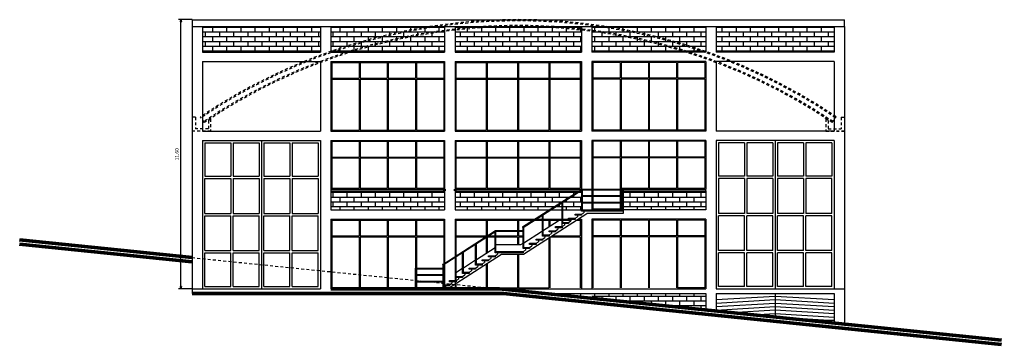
# Model space of a CAD drawing. Header units: millimetres. Extents: x 391 to 679, y 21 to 219.
# Drawn here: x 593.01 to 635.29, y 105.09 to 119.08 of the extents above; entities that cross this region are included whole.
import ezdxf

# ---------------------------------------------------------------- set-up
doc = ezdxf.new("R2010")
doc.units = ezdxf.units.MM
doc.linetypes.add('HIDDEN', pattern=[0.375, 0.25, -0.125])
for name, color, linetype, lineweight in [('A-PISO-ESCALERA', 7, 'Continuous', 18), ('COTA10', 7, 'Continuous', 13), ('EST', 7, 'Continuous', 50), ('MUROS', 7, 'Continuous', 40), ('proyeccion arq', 7, 'HIDDEN', 9)]:
    doc.layers.add(name, color=color, linetype=linetype, lineweight=lineweight)
doc.layers.add('COTAS', color=254, linetype='Continuous', lineweight=9, true_color=0xbebebe)
doc.styles.add('100 Nota', font='arial.ttf', dxfattribs={"height": 0.15})
doc.dimstyles.new('dim100', dxfattribs={"dimtxt": 10, "dimasz": 0.1, "dimexe": 0.1, "dimexo": 0, "dimgap": 0.1, "dimtad": 1, "dimzin": 4, "dimdsep": 46, "dimtxsty": '100 Nota', "dimblk": 'CLOSEDBLANK', "dimcen": 0.1, "dimclrd": 256, "dimclre": 256, "dimclrt": 256, "dimazin": 1, "dimtfac": 1, "dimtmove": 0, "dimatfit": 2, "dimldrblk": 'CLOSEDBLANK', "dimfxl": 1, "dimlwd": -1, "dimlwe": -1, "dimarcsym": 0})
pattern_1 = [(0, (-1008271.12658, -1041472.3879), (0, 0.2032254), []), (90, (-1008271.12658, -1041472.3879), (-0.3048, 0.2032254), [0.2032254, -0.2032254])]

# ---------------------------------------------------------------- blocks, each defined once
blk = doc.blocks.new('_ClosedBlank')
at = {"layer": 'COTAS', "color": 0, "lineweight": -2}
for p, q in [((-1, 0.17), (0, 0)), ((-1, 0.17), (-1, -0.17)), ((0, 0), (-1, -0.17))]:
    blk.add_line(p, q, dxfattribs=at)
blk = doc.blocks.new('*D243')
at = {"layer": 'COTA10', "transparency": 16777216}
for p, q in [((600.44, 119.08), (599.862, 119.08)), ((599.962, 107.58), (599.962, 118.98)), ((600.44, 107.48), (599.862, 107.48))]:
    blk.add_line(p, q, dxfattribs=at)
at = {"layer": 'COTA10', "transparency": 16777216, "xscale": 0.1, "yscale": 0.1, "zscale": 0.1}
for p, rotation in [((599.962, 119.08), 90), ((599.962, 107.48), 270)]:
    blk.add_blockref('_ClosedBlank', p, dxfattribs=dict(at, rotation=rotation))
at = {"layer": 'COTA10', "transparency": 16777216, "insert": (599.786, 113.28), "char_height": 0.15, "attachment_point": 5, "rotation": 90, "style": '100 Nota'}
blk.add_mtext('11.60', dxfattribs=at)

msp = doc.modelspace()

# ---------------------------------------------------------------- hatches: boundary and pattern name
at = {"layer": 'COTA10'}
h = msp.add_hatch(dxfattribs=at)
h.set_pattern_fill('AR-BRSTD', color=256, scale=0.003)
h.set_pattern_definition(pattern_1)
h.paths.add_polyline_path([(605.9681, 118.7799), (600.8901, 118.7799), (600.8901, 117.6799), (605.9681, 117.6799)])
h.paths.add_polyline_path([(610.6568, 118.7799), (606.4181, 118.7799), (606.4181, 117.7127, -0.0447471)], flags=17)
h.paths.add_polyline_path([(611.3151, 118.5726), (611.3151, 118.7799), (610.6568, 118.7799, 0.0447471), (606.4181, 117.7127), (606.4181, 117.6799), (607.2738, 117.6799, -0.0428878)])
h.paths.add_polyline_path([(611.3151, 118.5726, 0.0428878), (607.2738, 117.6799), (611.3151, 117.6799)], flags=17)
h.paths.add_polyline_path([(617.2111, 118.6279, 0.0251794), (614.7831, 118.7799), (614.193, 118.7799, 0.0251794), (611.7651, 118.6279), (611.7651, 117.6799), (617.2111, 117.6799)])
h.paths.add_polyline_path([(617.6611, 118.5726), (617.6611, 117.6799), (621.7024, 117.6799, 0.0428878)], flags=17)
h.paths.add_polyline_path([(614.193, 118.7799), (611.7651, 118.7799), (611.7651, 118.6279, -0.0251794)], flags=17)
h.paths.add_polyline_path([(617.2111, 118.7799), (614.7831, 118.7799, -0.0251794), (617.2111, 118.6279)], flags=17)
h.paths.add_polyline_path([(618.3193, 118.7799), (617.6611, 118.7799), (617.6611, 118.5726, -0.0428878), (621.7024, 117.6799), (622.5581, 117.6799), (622.5581, 117.7127, 0.0447471)])
h.paths.add_polyline_path([(622.5581, 118.7799), (618.3193, 118.7799, -0.0447471), (622.5581, 117.7127)], flags=17)
h.paths.add_polyline_path([(628.0861, 118.7799), (623.0081, 118.7799), (623.0081, 117.6799), (628.0861, 117.6799)])
h = msp.add_hatch(dxfattribs=at)
h.set_pattern_fill('AR-BRSTD', color=256, scale=0.003)
h.set_pattern_definition(pattern_1)
h.paths.add_polyline_path([(611.3151, 110.8799), (611.3151, 111.7049), (606.4181, 111.7049), (606.4181, 110.8799)])
h = msp.add_hatch(dxfattribs=at)
h.set_pattern_fill('AR-BRSTD', color=256, scale=0.003)
h.set_pattern_definition(pattern_1)
h.paths.add_polyline_path([(617.1107, 111.7049), (611.7651, 111.7049), (611.7651, 110.8799), (615.8198, 110.8799)])
h.paths.add_polyline_path([(616.3711, 111.1967), (615.8755, 110.8799), (616.3711, 110.8799)])
h.paths.add_polyline_path([(617.2111, 111.7049), (617.1664, 111.7049), (616.4011, 111.2158), (616.4011, 110.8799), (617.2111, 110.8799)])
h = msp.add_hatch(dxfattribs=at)
h.set_pattern_fill('AR-BRSTD', color=256, scale=0.003)
h.set_pattern_definition(pattern_1)
h.paths.add_polyline_path([(622.5581, 111.7049), (619.0061, 111.7049), (619.0061, 110.8799), (622.5581, 110.8799)])
h.paths.add_polyline_path([(618.9761, 111.7049), (618.9153, 111.7049), (618.9153, 111.4999), (618.9761, 111.4999)])
h.paths.add_polyline_path([(618.9761, 111.4699), (618.9153, 111.4699), (618.9153, 111.2199), (618.9761, 111.2199)])
h.paths.add_polyline_path([(618.9761, 111.1899), (618.9153, 111.1899), (618.9153, 110.8799), (618.9761, 110.8799)])
h = msp.add_hatch(dxfattribs=at)
h.set_pattern_fill('AR-BRSTD', color=256, scale=0.003)
h.set_pattern_definition(pattern_1)
h.paths.add_polyline_path([(622.5581, 107.2799), (617.6611, 107.2799), (617.6611, 107.0711), (622.5581, 106.5709)])
h.paths.add_polyline_path([(617.2111, 107.2799), (615.616, 107.2799), (615.616, 107.2797), (617.2111, 107.117)])

# ---------------------------------------------------------------- linework, layer by layer
at = {"layer": 'A-PISO-ESCALERA'}
for p, q in [((614.6749, 110.1483), (617.228, 111.7799)), ((614.6911, 110.123), (617.2368, 111.7499)), ((617.228, 111.7799), (619.0061, 111.7799)), ((617.2368, 111.7499), (619.0061, 111.7499)), ((617.2411, 111.7499), (617.2411, 110.8799)), ((618.9761, 111.7499), (618.9761, 110.8799)), ((619.0061, 111.7499), (619.0061, 110.8799)), ((616.3711, 110.3431), (616.3711, 111.1967)), ((616.4011, 110.3431), (616.4011, 111.2158)), ((617.2411, 111.4999), (618.9761, 111.4999)), ((617.2411, 111.4699), (618.9761, 111.4699)), ((617.2411, 111.2199), (618.9761, 111.2199)), ((617.2411, 111.1899), (618.9761, 111.1899)), ((617.3111, 110.8299), (617.3111, 110.7642)), ((619.0061, 110.8257), (619.0061, 110.7299)), ((614.7058, 108.9748), (617.4361, 110.7299)), ((615.5311, 109.8063), (615.5311, 110.6598)), ((615.5611, 109.8063), (615.5611, 110.679)), ((616.6511, 110.3421), (616.7511, 110.4063)), ((616.7511, 110.4721), (616.7511, 110.4063)), ((616.9311, 110.521), (617.0311, 110.5853)), ((617.0311, 110.651), (617.0311, 110.5853)), ((617.2111, 110.6999), (617.3111, 110.7642)), ((619.0061, 110.7299), (617.4361, 110.7299)), ((611.2349, 108.5377), (613.508, 109.9905)), ((611.2511, 108.5124), (613.5168, 109.9605)), ((613.4911, 109.0905), (613.4911, 109.944)), ((613.508, 109.9905), (614.6911, 109.9905)), ((613.5168, 109.9605), (614.6911, 109.9605)), ((613.5211, 109.0905), (613.5211, 109.9605)), ((614.6911, 109.2694), (614.6911, 110.123)), ((614.7211, 109.2694), (614.7211, 110.1421)), ((615.9111, 109.9352), (615.9111, 109.8695)), ((616.0911, 109.9842), (616.1911, 110.0484)), ((616.1911, 110.1142), (616.1911, 110.0484)), ((616.3711, 110.1631), (616.4711, 110.2274)), ((616.4711, 110.2931), (616.4711, 110.2274)), ((615.2511, 109.4473), (615.3511, 109.5116)), ((615.3511, 109.5773), (615.3511, 109.5116)), ((615.5311, 109.6263), (615.6311, 109.6905)), ((615.6311, 109.7563), (615.6311, 109.6905)), ((615.8111, 109.8052), (615.9111, 109.8695)), ((612.6511, 108.5536), (612.6511, 109.4072)), ((612.6811, 108.5536), (612.6811, 109.4264)), ((614.6911, 109.0894), (614.7911, 109.1537)), ((614.7911, 109.2194), (614.7911, 109.1537)), ((614.9711, 109.2684), (615.0711, 109.3327)), ((615.0711, 109.3984), (615.0711, 109.3327)), ((611.4458, 107.4799), (613.7711, 108.9748)), ((612.0911, 108.1957), (612.0911, 109.0493)), ((612.1211, 108.1957), (612.1211, 109.0685)), ((613.0311, 108.6826), (613.0311, 108.6169)), ((613.2111, 108.7315), (613.3111, 108.7958)), ((613.3111, 108.8615), (613.3111, 108.7958)), ((613.4911, 108.9105), (613.5911, 108.9748)), ((613.5911, 109.0405), (613.5911, 108.9748)), ((613.7711, 108.9748), (614.7058, 108.9748)), ((610.0608, 108.3799), (611.2511, 108.3799)), ((610.0608, 108.3499), (611.2511, 108.3499)), ((610.0608, 107.4799), (610.0608, 108.3499)), ((610.0848, 108.3499), (610.0848, 107.4799)), ((611.2511, 107.4789), (611.2511, 108.5124)), ((611.2751, 108.5278), (611.2751, 107.4789)), ((612.3711, 108.1947), (612.4711, 108.259)), ((612.4711, 108.3247), (612.4711, 108.259)), ((612.6511, 108.3736), (612.7511, 108.4379)), ((612.7511, 108.5036), (612.7511, 108.4379)), ((612.9311, 108.5526), (613.0311, 108.6169)), ((610.0608, 108.0999), (611.2511, 108.0999)), ((610.0608, 108.0699), (611.2511, 108.0699)), ((610.0608, 107.8199), (611.2511, 107.8199)), ((611.8111, 107.8368), (611.9111, 107.9011)), ((611.9111, 107.9668), (611.9111, 107.9011)), ((612.0911, 108.0157), (612.1911, 108.08)), ((612.1911, 108.1457), (612.1911, 108.08)), ((610.0608, 107.7899), (611.2511, 107.7899)), ((611.2511, 107.4789), (611.3511, 107.5432)), ((611.4458, 107.4799), (611.2527, 107.4799)), ((611.3511, 107.6089), (611.3511, 107.5432)), ((611.5311, 107.6578), (611.6311, 107.7221)), ((611.6311, 107.7878), (611.6311, 107.7221))]:
    msp.add_line(p, q, dxfattribs=at)
for points in [[(617.2111, 110.8799), (619.0061, 110.8799), (619.0061, 110.8299), (617.2111, 110.8299)], [(616.3711, 110.3431), (616.6511, 110.3431), (616.6511, 110.2931), (616.3711, 110.2931)], [(616.6511, 110.5221), (616.9311, 110.5221), (616.9311, 110.4721), (616.6511, 110.4721)], [(616.9311, 110.701), (617.2111, 110.701), (617.2111, 110.651), (616.9311, 110.651)], [(615.8111, 109.9852), (616.0911, 109.9852), (616.0911, 109.9352), (615.8111, 109.9352)], [(616.0911, 110.1642), (616.3711, 110.1642), (616.3711, 110.1142), (616.0911, 110.1142)], [(615.2511, 109.6273), (615.5311, 109.6273), (615.5311, 109.5773), (615.2511, 109.5773)], [(615.5311, 109.8063), (615.8111, 109.8063), (615.8111, 109.7563), (615.5311, 109.7563)], [(613.4911, 109.0905), (614.6911, 109.0905), (614.6911, 109.0405), (613.4911, 109.0405)], [(614.6911, 109.2694), (614.9711, 109.2694), (614.9711, 109.2194), (614.6911, 109.2194)], [(614.9711, 109.4484), (615.2511, 109.4484), (615.2511, 109.3984), (614.9711, 109.3984)], [(612.9311, 108.7326), (613.2111, 108.7326), (613.2111, 108.6826), (612.9311, 108.6826)], [(613.2111, 108.9115), (613.4911, 108.9115), (613.4911, 108.8615), (613.2111, 108.8615)], [(612.3711, 108.3747), (612.6511, 108.3747), (612.6511, 108.3247), (612.3711, 108.3247)], [(612.6511, 108.5536), (612.9311, 108.5536), (612.9311, 108.5036), (612.6511, 108.5036)], [(611.5311, 107.8378), (611.8111, 107.8378), (611.8111, 107.7878), (611.5311, 107.7878)], [(611.8111, 108.0168), (612.0911, 108.0168), (612.0911, 107.9668), (611.8111, 107.9668)], [(612.0911, 108.1957), (612.3711, 108.1957), (612.3711, 108.1457), (612.0911, 108.1457)], [(611.2511, 107.6589), (611.5311, 107.6589), (611.5311, 107.6089), (611.2511, 107.6089)]]:
    msp.add_lwpolyline(points, close=True, dxfattribs=at)
for centre, start, end in [((619.0061, 111.7649), 270, 90), ((614.683, 110.1356), 122.5825, 302.5825), ((610.0608, 108.3649), 90, 270), ((611.243, 108.5251), 122.5825, 302.5825)]:
    msp.add_arc(centre, 0.015, start, end, dxfattribs=at)
at = {"layer": 'COTA10'}
for p, q in [((600.4401, 119.0799), (628.5361, 119.0799)), ((600.4401, 119.0799), (600.4401, 118.7799)), ((628.5361, 118.7799), (628.5361, 119.0799)), ((600.4401, 118.7799), (600.4401, 107.2799)), ((600.4401, 118.7799), (628.5361, 118.7799)), ((600.8901, 118.7799), (600.8901, 117.6799)), ((605.9681, 118.7799), (605.9681, 117.6799)), ((606.4181, 118.7799), (606.4181, 117.6799)), ((611.3151, 118.7799), (611.3151, 117.6799)), ((611.7651, 118.7799), (611.7651, 117.6799)), ((617.2111, 118.7799), (617.2111, 117.6799)), ((617.6611, 118.7799), (617.6611, 117.6799)), ((622.5581, 118.7799), (622.5581, 117.6799)), ((623.0081, 118.7799), (623.0081, 117.6799)), ((628.0861, 118.7799), (628.0861, 117.6799)), ((628.5361, 118.7799), (628.5361, 105.9603)), ((600.8901, 117.6799), (605.9681, 117.6799)), ((606.4181, 117.6799), (611.3151, 117.6799)), ((611.7651, 117.6799), (617.2111, 117.6799)), ((622.5581, 117.6799), (617.6611, 117.6799)), ((628.0861, 117.6799), (623.0081, 117.6799)), ((600.8901, 117.2799), (605.9681, 117.2799)), ((600.8901, 117.2799), (600.8901, 114.2799)), ((605.9681, 117.2799), (605.9681, 114.2799)), ((606.4181, 117.2799), (611.3151, 117.2799)), ((606.4181, 117.2799), (606.4181, 114.2799)), ((606.4581, 117.2399), (607.6323, 117.2399)), ((606.4581, 117.2399), (606.4581, 116.5599)), ((607.6323, 117.2399), (607.6323, 116.5599)), ((607.6723, 117.2399), (610.0608, 117.2399)), ((607.6723, 117.2399), (607.6723, 116.5599)), ((608.8466, 117.2399), (608.8466, 116.5599)), ((608.8866, 117.2399), (608.8866, 116.5599)), ((610.0608, 117.2399), (610.0608, 116.5599)), ((610.1008, 117.2399), (611.2751, 117.2399)), ((610.1008, 117.2399), (610.1008, 116.5599)), ((611.2751, 117.2399), (611.2751, 116.5599)), ((611.3151, 117.2799), (611.3151, 114.2799)), ((611.7651, 117.2799), (617.2111, 117.2799)), ((611.7651, 117.2799), (611.7651, 114.2799)), ((611.8051, 117.2399), (613.1101, 117.2399)), ((611.8051, 117.2399), (611.8051, 114.3199)), ((613.1101, 117.2399), (613.1101, 114.3199)), ((613.1501, 117.2399), (615.8051, 117.2399)), ((613.1501, 117.2399), (613.1501, 114.3199)), ((614.4576, 117.2399), (614.4576, 114.3199)), ((614.4976, 117.2399), (614.4976, 114.3199)), ((615.8051, 117.2399), (615.8051, 114.3199)), ((615.8451, 117.2399), (617.1501, 117.2399)), ((615.8451, 117.2399), (615.8451, 114.3199)), ((617.1501, 117.2399), (617.1501, 114.3199)), ((617.2111, 117.2799), (617.2111, 114.2799)), ((622.5581, 117.2799), (617.6611, 117.2799)), ((617.6611, 117.2799), (617.6611, 114.2799)), ((618.8753, 117.2399), (617.7011, 117.2399)), ((617.7011, 117.2399), (617.7011, 116.5599)), ((618.8753, 117.2399), (618.8753, 116.5599)), ((621.3038, 117.2399), (618.9153, 117.2399)), ((618.9153, 117.2399), (618.9153, 116.5599)), ((620.0896, 117.2399), (620.0896, 116.5599)), ((620.1296, 117.2399), (620.1296, 116.5599)), ((621.3038, 117.2399), (621.3038, 116.5599)), ((622.5181, 117.2399), (621.3438, 117.2399)), ((621.3438, 117.2399), (621.3438, 116.5599)), ((622.5181, 117.2399), (622.5181, 116.5599)), ((622.5581, 117.2799), (622.5581, 114.2799)), ((623.0081, 117.2799), (623.0081, 114.2799)), ((628.0861, 117.2799), (623.0081, 117.2799)), ((628.0861, 117.2799), (628.0861, 114.2799)), ((606.4581, 116.5599), (607.6323, 116.5599)), ((606.4581, 116.5199), (607.6323, 116.5199)), ((606.4581, 116.5199), (606.4581, 114.3199)), ((607.6323, 116.5199), (607.6323, 114.3199)), ((607.6723, 116.5599), (608.8466, 116.5599)), ((607.6723, 116.5199), (608.8466, 116.5199)), ((607.6723, 116.5199), (607.6723, 114.3199)), ((608.8466, 116.5199), (608.8466, 114.3199)), ((608.8866, 116.5599), (610.0608, 116.5599)), ((608.8866, 116.5199), (610.0608, 116.5199)), ((608.8866, 116.5199), (608.8866, 114.3199)), ((610.0608, 116.5199), (610.0608, 114.3199)), ((610.1008, 116.5599), (611.2751, 116.5599)), ((610.1008, 116.5199), (611.2751, 116.5199)), ((610.1008, 116.5199), (610.1008, 114.3199)), ((611.2751, 116.5199), (611.2751, 114.3199)), ((611.8051, 116.5599), (613.1101, 116.5599)), ((611.8051, 116.5199), (613.1101, 116.5199)), ((613.1501, 116.5599), (615.8051, 116.5599)), ((613.1501, 116.5199), (615.8051, 116.5199)), ((615.8451, 116.5599), (617.1501, 116.5599)), ((615.8451, 116.5199), (617.1501, 116.5199)), ((618.8753, 116.5599), (617.7011, 116.5599)), ((618.8753, 116.5199), (617.7011, 116.5199)), ((617.7011, 116.5199), (617.7011, 114.3199)), ((618.8753, 116.5199), (618.8753, 114.3199)), ((620.0896, 116.5599), (618.9153, 116.5599)), ((620.0896, 116.5199), (618.9153, 116.5199)), ((618.9153, 116.5199), (618.9153, 114.3199)), ((620.0896, 116.5199), (620.0896, 114.3199)), ((621.3038, 116.5599), (620.1296, 116.5599)), ((621.3038, 116.5199), (620.1296, 116.5199)), ((620.1296, 116.5199), (620.1296, 114.3199)), ((621.3038, 116.5199), (621.3038, 114.3199)), ((622.5181, 116.5599), (621.3438, 116.5599)), ((622.5181, 116.5199), (621.3438, 116.5199)), ((621.3438, 116.5199), (621.3438, 114.3199)), ((622.5181, 116.5199), (622.5181, 114.3199)), ((600.8901, 114.2799), (605.9681, 114.2799)), ((606.4181, 114.2799), (611.3151, 114.2799)), ((606.4581, 114.3199), (607.6323, 114.3199)), ((607.6723, 114.3199), (610.0608, 114.3199)), ((610.1008, 114.3199), (611.2751, 114.3199)), ((611.7651, 114.2799), (617.2111, 114.2799)), ((611.8051, 114.3199), (613.1101, 114.3199)), ((613.1501, 114.3199), (615.8051, 114.3199)), ((615.8451, 114.3199), (617.1501, 114.3199)), ((622.5581, 114.2799), (617.6611, 114.2799)), ((618.8753, 114.3199), (617.7011, 114.3199)), ((621.3038, 114.3199), (618.9153, 114.3199)), ((622.5181, 114.3199), (621.3438, 114.3199)), ((628.0861, 114.2799), (623.0081, 114.2799)), ((600.8901, 113.8799), (605.9681, 113.8799)), ((600.8901, 113.8799), (600.8901, 107.4799)), ((600.9901, 113.7799), (600.9901, 112.3299)), ((600.9901, 113.7799), (602.1096, 113.7799)), ((602.1096, 113.7799), (602.1096, 112.3299)), ((602.2096, 113.7799), (603.3291, 113.7799)), ((602.2096, 113.7799), (602.2096, 112.3299)), ((603.3291, 113.7799), (603.3291, 112.3299)), ((603.4291, 113.8799), (603.4291, 107.4799)), ((603.5291, 113.7799), (603.5291, 112.3299)), ((603.5291, 113.7799), (604.6486, 113.7799)), ((604.6486, 113.7799), (604.6486, 112.3299)), ((604.7486, 113.7799), (605.8681, 113.7799)), ((604.7486, 113.7799), (604.7486, 112.3299)), ((605.8681, 113.7799), (605.8681, 112.3299)), ((605.9681, 113.8799), (605.9681, 107.4799)), ((606.4181, 113.8799), (611.3151, 113.8799)), ((606.4181, 113.8799), (606.4181, 111.7799)), ((606.4581, 113.8399), (607.6323, 113.8399)), ((606.4581, 113.8399), (606.4581, 113.1599)), ((607.6323, 113.8399), (607.6323, 113.1599)), ((607.6723, 113.8399), (608.8466, 113.8399)), ((607.6723, 113.8399), (607.6723, 113.1599)), ((608.8466, 113.8399), (608.8466, 113.1599)), ((608.8866, 113.8399), (610.0608, 113.8399)), ((608.8866, 113.8399), (608.8866, 113.1599)), ((610.0608, 113.8399), (610.0608, 113.1599)), ((610.1008, 113.8399), (611.2751, 113.8399)), ((610.1008, 113.8399), (610.1008, 113.1599)), ((611.2751, 113.8399), (611.2751, 113.1599)), ((611.3151, 113.8799), (611.3151, 111.7799)), ((611.7651, 113.8799), (617.2111, 113.8799)), ((611.7651, 113.8799), (611.7651, 111.7799)), ((611.8051, 113.8399), (613.1101, 113.8399)), ((611.8051, 113.8399), (611.8051, 111.8199)), ((613.1101, 113.8399), (613.1101, 111.8199)), ((613.1501, 113.8399), (615.8051, 113.8399)), ((613.1501, 113.8399), (613.1501, 111.8199)), ((614.4576, 113.8399), (614.4576, 111.8199)), ((614.4976, 113.8399), (614.4976, 111.8199)), ((615.8051, 113.8399), (615.8051, 111.8199)), ((615.8451, 113.8399), (617.1501, 113.8399)), ((615.8451, 113.8399), (615.8451, 111.8199)), ((617.1501, 113.8399), (617.1501, 111.8199)), ((617.2111, 113.8799), (617.2111, 111.7799)), ((622.5581, 113.8799), (617.6611, 113.8799)), ((617.6611, 113.8799), (617.6611, 110.8799)), ((618.8753, 113.8399), (617.7011, 113.8399)), ((617.7011, 113.8399), (617.7011, 113.1599)), ((618.8753, 113.8399), (618.8753, 113.1599)), ((620.0896, 113.8399), (618.9153, 113.8399)), ((618.9153, 113.8399), (618.9153, 113.1599)), ((620.0896, 113.8399), (620.0896, 113.1599)), ((621.3038, 113.8399), (620.1296, 113.8399)), ((620.1296, 113.8399), (620.1296, 113.1599)), ((621.3038, 113.8399), (621.3038, 113.1599)), ((622.5181, 113.8399), (621.3438, 113.8399)), ((621.3438, 113.8399), (621.3438, 113.1599)), ((622.5181, 113.8399), (622.5181, 113.1599)), ((622.5581, 113.8799), (622.5581, 111.7799)), ((628.0861, 113.8799), (623.0081, 113.8799)), ((623.0081, 113.8799), (623.0081, 107.4799)), ((623.1081, 113.7799), (623.1081, 112.3299)), ((624.2276, 113.7799), (623.1081, 113.7799)), ((624.2276, 113.7799), (624.2276, 112.3299)), ((625.4471, 113.7799), (624.3276, 113.7799)), ((624.3276, 113.7799), (624.3276, 112.3299)), ((625.4471, 113.7799), (625.4471, 112.3299)), ((625.5471, 113.8799), (625.5471, 107.4799)), ((625.6471, 113.7799), (625.6471, 112.3299)), ((626.7666, 113.7799), (625.6471, 113.7799)), ((626.7666, 113.7799), (626.7666, 112.3299)), ((627.9861, 113.7799), (626.8666, 113.7799)), ((626.8666, 113.7799), (626.8666, 112.3299)), ((627.9861, 113.7799), (627.9861, 112.3299)), ((628.0861, 113.8799), (628.0861, 107.4799)), ((606.4581, 113.1599), (607.6323, 113.1599)), ((606.4581, 113.1199), (607.6323, 113.1199)), ((606.4581, 113.1199), (606.4581, 111.8199)), ((607.6323, 113.1199), (607.6323, 111.8199)), ((607.6723, 113.1599), (608.8466, 113.1599)), ((607.6723, 113.1199), (608.8466, 113.1199)), ((607.6723, 113.1199), (607.6723, 111.8199)), ((608.8466, 113.1199), (608.8466, 111.8199)), ((608.8866, 113.1599), (610.0608, 113.1599)), ((608.8866, 113.1199), (610.0608, 113.1199)), ((608.8866, 113.1199), (608.8866, 111.8199)), ((610.0608, 113.1199), (610.0608, 111.8199)), ((610.1008, 113.1599), (611.2751, 113.1599)), ((610.1008, 113.1199), (611.2751, 113.1199)), ((610.1008, 113.1199), (610.1008, 111.8199)), ((611.2751, 113.1199), (611.2751, 111.8199)), ((611.8051, 113.1599), (613.1101, 113.1599)), ((611.8051, 113.1199), (613.1101, 113.1199)), ((613.1501, 113.1599), (615.8051, 113.1599)), ((613.1501, 113.1199), (615.8051, 113.1199)), ((615.8451, 113.1599), (617.1501, 113.1599)), ((615.8451, 113.1199), (617.1501, 113.1199)), ((618.8753, 113.1599), (617.7011, 113.1599)), ((618.8753, 113.1199), (617.7011, 113.1199)), ((617.7011, 113.1199), (617.7011, 110.9199)), ((618.8753, 113.1199), (618.8753, 111.7799)), ((620.0896, 113.1599), (618.9153, 113.1599)), ((620.0896, 113.1199), (618.9153, 113.1199)), ((618.9153, 113.1199), (618.9153, 111.8199)), ((620.0896, 113.1199), (620.0896, 111.8199)), ((621.3038, 113.1599), (620.1296, 113.1599)), ((621.3038, 113.1199), (620.1296, 113.1199)), ((620.1296, 113.1199), (620.1296, 111.8199)), ((621.3038, 113.1199), (621.3038, 111.8199)), ((622.5181, 113.1599), (621.3438, 113.1599)), ((622.5181, 113.1199), (621.3438, 113.1199)), ((621.3438, 113.1199), (621.3438, 111.8199)), ((622.5181, 113.1199), (622.5181, 111.8199)), ((600.9901, 112.3299), (602.1096, 112.3299)), ((600.9901, 112.2299), (602.1096, 112.2299)), ((600.9901, 110.7299), (600.9901, 112.2299)), ((602.1096, 112.2299), (602.1096, 110.7299)), ((602.2096, 112.3299), (603.3291, 112.3299)), ((602.2096, 112.2299), (602.2096, 110.7299)), ((602.2096, 112.2299), (603.3291, 112.2299)), ((603.3291, 112.2299), (603.3291, 110.7299)), ((603.5291, 112.3299), (604.6486, 112.3299)), ((603.5291, 112.2299), (603.5291, 110.7299)), ((603.5291, 112.2299), (604.6486, 112.2299)), ((604.6486, 112.2299), (604.6486, 110.7299)), ((604.7486, 112.3299), (605.8681, 112.3299)), ((604.7486, 112.2299), (604.7486, 110.7299)), ((604.7486, 112.2299), (605.8681, 112.2299)), ((605.8681, 112.2299), (605.8681, 110.7299)), ((624.2276, 112.3299), (623.1081, 112.3299)), ((623.1081, 112.2299), (623.1081, 110.7299)), ((624.2276, 112.2299), (623.1081, 112.2299)), ((624.2276, 112.2299), (624.2276, 110.7299)), ((625.4471, 112.3299), (624.3276, 112.3299)), ((624.3276, 112.2299), (624.3276, 110.7299)), ((625.4471, 112.2299), (624.3276, 112.2299)), ((625.4471, 112.2299), (625.4471, 110.7299)), ((626.7666, 112.3299), (625.6471, 112.3299)), ((625.6471, 112.2299), (625.6471, 110.7299)), ((626.7666, 112.2299), (625.6471, 112.2299)), ((626.7666, 112.2299), (626.7666, 110.7299)), ((627.9861, 112.3299), (626.8666, 112.3299)), ((626.8666, 112.2299), (626.8666, 110.7299)), ((627.9861, 112.2299), (626.8666, 112.2299)), ((627.9861, 110.7299), (627.9861, 112.2299)), ((606.4181, 111.7799), (611.3151, 111.7799)), ((606.4181, 111.7799), (606.4181, 111.7049)), ((606.4181, 111.7049), (611.3151, 111.7049)), ((606.4181, 111.7049), (606.4181, 110.8799)), ((606.4581, 111.8199), (607.6323, 111.8199)), ((607.6723, 111.8199), (608.8466, 111.8199)), ((608.8866, 111.8199), (610.0608, 111.8199)), ((610.1008, 111.8199), (611.2751, 111.8199)), ((611.3151, 111.7049), (611.3151, 110.8799)), ((611.7651, 111.7799), (617.2111, 111.7799)), ((611.7651, 111.7049), (617.1107, 111.7049)), ((611.7651, 111.7049), (611.7651, 110.8799)), ((611.8051, 111.8199), (613.1101, 111.8199)), ((613.1501, 111.8199), (614.4576, 111.8199)), ((614.4976, 111.8199), (615.8051, 111.8199)), ((615.8451, 111.8199), (617.1501, 111.8199)), ((617.1664, 111.7049), (617.2111, 111.7049)), ((617.2111, 111.7335), (617.2111, 110.8799)), ((618.8753, 111.7499), (618.8753, 110.9199)), ((618.8753, 111.7049), (618.9761, 111.7049)), ((618.9153, 111.8199), (620.0896, 111.8199)), ((618.9153, 111.7049), (618.9153, 110.8799)), ((619.0061, 111.7799), (622.5581, 111.7799)), ((619.0061, 111.7049), (622.5581, 111.7049)), ((620.1296, 111.8199), (621.3038, 111.8199)), ((621.3438, 111.8199), (622.5181, 111.8199)), ((622.5581, 111.7049), (622.5581, 111.7799)), ((622.5581, 111.7049), (622.5581, 110.8799)), ((606.4181, 110.8799), (611.3151, 110.8799)), ((611.7651, 110.8799), (615.8198, 110.8799)), ((615.8755, 110.8799), (617.2111, 110.8799)), ((622.5581, 110.8799), (617.6611, 110.8799)), ((618.8753, 110.9199), (617.7011, 110.9199)), ((600.9901, 110.7299), (602.1096, 110.7299)), ((600.9901, 109.1299), (600.9901, 110.6299)), ((600.9901, 110.6299), (602.1096, 110.6299)), ((602.1096, 109.1299), (602.1096, 110.6299)), ((602.2096, 110.7299), (603.3291, 110.7299)), ((602.2096, 110.6299), (603.3291, 110.6299)), ((602.2096, 109.1299), (602.2096, 110.6299)), ((603.3291, 109.1299), (603.3291, 110.6299)), ((603.5291, 110.7299), (604.6486, 110.7299)), ((603.5291, 110.6299), (604.6486, 110.6299)), ((603.5291, 109.1299), (603.5291, 110.6299)), ((604.6486, 109.1299), (604.6486, 110.6299)), ((604.7486, 110.7299), (605.8681, 110.7299)), ((604.7486, 110.6299), (605.8681, 110.6299)), ((604.7486, 109.1299), (604.7486, 110.6299)), ((605.8681, 109.1299), (605.8681, 110.6299)), ((606.4181, 110.4799), (611.3151, 110.4799)), ((606.4181, 110.4799), (606.4181, 107.4799)), ((606.4581, 110.4399), (607.6323, 110.4399)), ((606.4581, 110.4399), (606.4581, 109.7599)), ((607.6323, 110.4399), (607.6323, 109.7599)), ((607.6723, 110.4399), (608.8466, 110.4399)), ((607.6723, 110.4399), (607.6723, 109.7599)), ((608.8466, 110.4399), (608.8466, 109.7599)), ((608.8866, 110.4399), (610.0608, 110.4399)), ((608.8866, 110.4399), (608.8866, 109.7599)), ((610.0608, 110.4399), (610.0608, 109.7599)), ((610.1008, 110.4399), (611.2751, 110.4399)), ((610.1008, 110.4399), (610.1008, 109.7599)), ((611.2751, 110.4399), (611.2751, 109.7599)), ((611.3151, 110.4799), (611.3151, 108.5889)), ((611.7651, 110.4799), (615.1939, 110.4799)), ((611.7651, 110.4799), (611.7651, 108.8765)), ((611.8051, 110.4399), (613.1101, 110.4399)), ((611.8051, 110.4399), (611.8051, 108.9021)), ((613.1101, 110.4399), (613.1101, 109.7599)), ((613.1501, 110.4399), (614.4576, 110.4399)), ((613.1501, 110.4399), (613.1501, 109.7599)), ((614.4576, 110.4399), (614.4576, 109.9905)), ((614.4976, 110.4399), (615.1313, 110.4399)), ((614.4976, 110.4399), (614.4976, 109.9905)), ((614.7211, 109.4657), (616.2455, 110.4399)), ((615.187, 110.4399), (615.5311, 110.4399)), ((615.2496, 110.4799), (615.5311, 110.4799)), ((615.5611, 110.4799), (616.3711, 110.4799)), ((615.5611, 110.4399), (615.8051, 110.4399)), ((615.8051, 110.4399), (615.8051, 110.1585)), ((615.8451, 110.4399), (616.3711, 110.4399)), ((615.8451, 110.4399), (615.8451, 110.184)), ((616.4011, 110.4799), (616.6511, 110.4799)), ((616.4011, 110.4399), (616.7511, 110.4399)), ((616.985, 110.4399), (617.1501, 110.4399)), ((617.0472, 110.4799), (617.2111, 110.4799)), ((617.1501, 110.4399), (617.1501, 109.7599)), ((617.2111, 110.4799), (617.2111, 107.4799)), ((622.5581, 110.4799), (617.6611, 110.4799)), ((617.6611, 110.4799), (617.6611, 107.4799)), ((618.8753, 110.4399), (617.7011, 110.4399)), ((617.7011, 110.4399), (617.7011, 109.7599)), ((618.8753, 110.4399), (618.8753, 109.7599)), ((620.0896, 110.4399), (618.9153, 110.4399)), ((618.9153, 110.4399), (618.9153, 109.7599)), ((620.0896, 110.4399), (620.0896, 109.7599)), ((621.3038, 110.4399), (620.1296, 110.4399)), ((620.1296, 110.4399), (620.1296, 109.7599)), ((621.3038, 110.4399), (621.3038, 109.7599)), ((622.5181, 110.4399), (621.3438, 110.4399)), ((621.3438, 110.4399), (621.3438, 109.7599)), ((622.5181, 110.4399), (622.5181, 107.5199)), ((622.5581, 110.4799), (622.5581, 107.4799)), ((624.2276, 110.7299), (623.1081, 110.7299)), ((623.1081, 109.1299), (623.1081, 110.6299)), ((624.2276, 110.6299), (623.1081, 110.6299)), ((624.2276, 109.1299), (624.2276, 110.6299)), ((625.4471, 110.7299), (624.3276, 110.7299)), ((625.4471, 110.6299), (624.3276, 110.6299)), ((624.3276, 109.1299), (624.3276, 110.6299)), ((625.4471, 109.1299), (625.4471, 110.6299)), ((626.7666, 110.7299), (625.6471, 110.7299)), ((626.7666, 110.6299), (625.6471, 110.6299)), ((625.6471, 109.1299), (625.6471, 110.6299)), ((626.7666, 109.1299), (626.7666, 110.6299)), ((627.9861, 110.7299), (626.8666, 110.7299)), ((627.9861, 110.6299), (626.8666, 110.6299)), ((626.8666, 109.1299), (626.8666, 110.6299)), ((627.9861, 109.1299), (627.9861, 110.6299)), ((614.4576, 109.9605), (614.4576, 109.7599)), ((614.4976, 109.9605), (614.4976, 109.7599)), ((606.4581, 109.7599), (607.6323, 109.7599)), ((606.4581, 109.7199), (607.6323, 109.7199)), ((606.4581, 109.7199), (606.4581, 107.5199)), ((607.6323, 109.7199), (607.6323, 107.5199)), ((607.6723, 109.7599), (608.8466, 109.7599)), ((607.6723, 109.7199), (608.8466, 109.7199)), ((607.6723, 109.7199), (607.6723, 107.5199)), ((608.8466, 109.7199), (608.8466, 107.5199)), ((608.8866, 109.7599), (610.0608, 109.7599)), ((608.8866, 109.7199), (610.0608, 109.7199)), ((608.8866, 109.7199), (608.8866, 107.5199)), ((610.0608, 109.7199), (610.0608, 107.5199)), ((610.1008, 109.7599), (611.2751, 109.7599)), ((610.1008, 109.7199), (611.2751, 109.7199)), ((610.1008, 109.7199), (610.1008, 107.5199)), ((611.2751, 109.7199), (611.2751, 108.5634)), ((611.8051, 109.7599), (613.1101, 109.7599)), ((611.8051, 109.7199), (613.0847, 109.7199)), ((613.1101, 109.7005), (613.1101, 109.0241)), ((613.1501, 109.7599), (614.4576, 109.7599)), ((613.1501, 109.7199), (614.4576, 109.7199)), ((613.1501, 109.7199), (613.1501, 109.0496)), ((614.4576, 109.7199), (614.4576, 109.3905)), ((614.4976, 109.7599), (614.6911, 109.7599)), ((614.4976, 109.7199), (614.6911, 109.7199)), ((614.4976, 109.7199), (614.4976, 109.3905)), ((615.8051, 109.6814), (615.8051, 107.5199)), ((615.8451, 109.7071), (615.8451, 107.5199)), ((615.865, 109.7199), (617.1501, 109.7199)), ((615.9272, 109.7599), (617.1501, 109.7599)), ((617.1501, 109.7199), (617.1501, 107.5199)), ((618.8753, 109.7599), (617.7011, 109.7599)), ((618.8753, 109.7199), (617.7011, 109.7199)), ((617.7011, 109.7199), (617.7011, 107.5199)), ((618.8753, 109.7199), (618.8753, 107.5199)), ((620.0896, 109.7599), (618.9153, 109.7599)), ((620.0896, 109.7199), (618.9153, 109.7199)), ((618.9153, 109.7199), (618.9153, 107.5199)), ((620.0896, 109.7199), (620.0896, 107.5199)), ((621.3038, 109.7599), (620.1296, 109.7599)), ((621.3038, 109.7199), (620.1296, 109.7199)), ((620.1296, 109.7199), (620.1296, 107.5199)), ((621.3038, 109.7199), (621.3038, 107.5199)), ((622.5581, 109.7599), (621.3438, 109.7599)), ((622.5581, 109.7199), (621.3438, 109.7199)), ((621.3438, 109.7199), (621.3438, 107.5199)), ((600.9901, 109.1299), (602.1096, 109.1299)), ((602.2096, 109.1299), (603.3291, 109.1299)), ((603.5291, 109.1299), (604.6486, 109.1299)), ((604.7486, 109.1299), (605.8681, 109.1299)), ((612.6811, 108.7499), (613.4911, 109.2676)), ((613.5211, 109.3905), (614.6034, 109.3905)), ((614.6034, 109.3905), (614.6911, 109.4465)), ((624.2276, 109.1299), (623.1081, 109.1299)), ((625.4471, 109.1299), (624.3276, 109.1299)), ((626.7666, 109.1299), (625.6471, 109.1299)), ((627.9861, 109.1299), (626.8666, 109.1299)), ((600.9901, 107.5799), (600.9901, 109.0299)), ((600.9901, 109.0299), (602.1096, 109.0299)), ((602.1096, 107.5799), (602.1096, 109.0299)), ((602.2096, 107.5799), (602.2096, 109.0299)), ((602.2096, 109.0299), (603.3291, 109.0299)), ((603.3291, 107.5799), (603.3291, 109.0299)), ((603.5291, 107.5799), (603.5291, 109.0299)), ((603.5291, 109.0299), (604.6486, 109.0299)), ((604.6486, 107.5799), (604.6486, 109.0299)), ((604.7486, 107.5799), (604.7486, 109.0299)), ((604.7486, 109.0299), (605.8681, 109.0299)), ((605.8681, 107.5799), (605.8681, 109.0299)), ((611.7651, 108.8409), (611.7651, 107.4799)), ((611.8051, 108.8665), (611.8051, 107.8378)), ((612.1211, 108.392), (612.6511, 108.7307)), ((612.9311, 108.7326), (613.2111, 108.7326)), ((613.2111, 108.9115), (613.4911, 108.9115)), ((614.4576, 108.9748), (614.4576, 107.5199)), ((614.4976, 108.9748), (614.4976, 107.5199)), ((623.1081, 107.5799), (623.1081, 109.0299)), ((624.2276, 109.0299), (623.1081, 109.0299)), ((624.2276, 107.5799), (624.2276, 109.0299)), ((624.3276, 107.5799), (624.3276, 109.0299)), ((625.4471, 109.0299), (624.3276, 109.0299)), ((625.4471, 107.5799), (625.4471, 109.0299)), ((625.6471, 107.5799), (625.6471, 109.0299)), ((626.7666, 109.0299), (625.6471, 109.0299)), ((626.7666, 107.5799), (626.7666, 109.0299)), ((626.8666, 107.5799), (626.8666, 109.0299)), ((627.9861, 109.0299), (626.8666, 109.0299)), ((627.9861, 107.5799), (627.9861, 109.0299)), ((611.3151, 108.5533), (611.3151, 107.4799)), ((611.8051, 108.19), (612.0911, 108.3728)), ((613.1101, 108.5498), (613.1101, 107.5199)), ((613.1501, 108.5755), (613.1501, 107.5199)), ((611.5311, 107.8378), (611.7651, 107.8378)), ((600.4401, 107.4799), (605.9681, 107.4799)), ((600.9901, 107.5799), (602.1096, 107.5799)), ((602.2096, 107.5799), (603.3291, 107.5799)), ((603.5291, 107.5799), (604.6486, 107.5799)), ((604.7486, 107.5799), (605.8681, 107.5799)), ((610.1008, 107.5199), (611.2751, 107.5199)), ((611.2751, 107.6089), (611.2751, 107.5199)), ((611.3151, 107.6589), (611.5311, 107.6589)), ((611.8051, 107.7109), (611.8051, 107.5199)), ((611.8051, 107.5199), (613.1101, 107.5199)), ((613.1501, 107.5199), (614.4576, 107.5199)), ((613.6578, 107.4799), (622.5581, 107.4799)), ((614.4976, 107.5199), (615.8051, 107.5199)), ((622.5181, 107.5199), (621.3438, 107.5199)), ((623.0081, 107.4799), (623.5361, 107.4799)), ((624.2276, 107.5799), (623.1081, 107.5799)), ((623.5361, 107.4799), (628.5361, 107.4799)), ((625.4471, 107.5799), (624.3276, 107.5799)), ((626.7666, 107.5799), (625.6471, 107.5799)), ((627.9861, 107.5799), (626.8666, 107.5799)), ((615.616, 107.2799), (622.5581, 107.2799)), ((622.5581, 107.2799), (622.5581, 106.5709)), ((623.0081, 107.2799), (628.0861, 107.2799)), ((623.0081, 107.2799), (628.0861, 107.2799)), ((623.0081, 107.2799), (623.0081, 106.525)), ((625.5471, 107.2799), (625.5471, 106.2656)), ((628.0861, 107.2799), (628.0861, 106.0063)), ((628.0861, 106.121), (626.9629, 106.121))]:
    msp.add_line(p, q, dxfattribs=at)
at = {"layer": 'COTA10', "flags": 128}
for points in [[(616.3711, 110.1642), (616.3711, 110.3431), (616.6511, 110.3431)], [(611.7651, 107.8378), (611.8111, 107.8378)], [(623.0081, 107.0187), (625.5471, 107.171), (628.0861, 107.0187)], [(623.0081, 106.8687), (625.5471, 107.021), (628.0861, 106.8687)], [(623.0081, 106.7187), (625.5471, 106.871), (628.0861, 106.7187)], [(623.0081, 106.5687), (625.5471, 106.721), (628.0861, 106.5687)], [(623.6635, 106.458), (625.5471, 106.571), (628.0861, 106.4187)], [(624.5886, 106.3635), (625.5471, 106.421), (628.0861, 106.2687)], [(625.5138, 106.269), (625.5471, 106.271), (628.0861, 106.1187)]]:
    msp.add_lwpolyline(points, dxfattribs=at)
at = {"layer": 'EST'}
for p, q in [((593.0139, 109.5884), (600.4401, 108.8299)), ((593.0139, 109.4075), (600.4401, 108.649)), ((606.4181, 107.4799), (613.6578, 107.4799)), ((613.6578, 107.4799), (635.2905, 105.2705)), ((600.4401, 107.2799), (613.8445, 107.2799)), ((613.8445, 107.2799), (635.2905, 105.0895))]:
    msp.add_line(p, q, dxfattribs=at)
at = {"layer": 'MUROS', "ltscale": 5}
for p, q in [((611.3151, 111.7799), (611.3151, 111.7049)), ((611.7651, 111.7799), (611.7651, 111.7049)), ((617.2111, 111.7799), (617.2111, 111.7691))]:
    msp.add_line(p, q, dxfattribs=at)
at = {"layer": 'proyeccion arq', "ltscale": 0.5}
for p, q in [((600.5901, 114.8799), (600.4401, 114.8799)), ((600.4401, 114.8799), (600.4401, 114.2799)), ((600.5901, 114.8799), (600.5901, 114.3799)), ((600.9735, 114.6502), (600.8057, 114.8989)), ((601.1401, 114.7369), (601.2401, 114.8009)), ((601.1401, 114.7369), (601.1401, 114.3799)), ((601.2401, 114.8009), (601.2401, 114.2799)), ((627.7361, 114.8009), (627.7361, 114.2799)), ((627.8361, 114.7369), (627.7361, 114.8009)), ((627.8361, 114.7369), (627.8361, 114.3799)), ((628.0027, 114.6502), (628.1704, 114.8989)), ((628.3861, 114.8799), (628.5361, 114.8799)), ((628.3861, 114.8799), (628.3861, 114.3799)), ((628.5361, 114.8799), (628.5361, 114.2799)), ((601.2401, 114.2799), (600.4401, 114.2799)), ((601.1401, 114.3799), (600.5901, 114.3799)), ((627.7361, 114.2799), (628.5361, 114.2799)), ((627.8361, 114.3799), (628.3861, 114.3799)), ((628.5361, 114.2799), (628.0861, 114.2799)), ((600.4401, 108.8299), (613.6578, 107.4799))]:
    msp.add_line(p, q, dxfattribs=at)
for radius in [24.4695, 24.4195, 24.2195, 24.1695]:
    msp.add_arc((614.4881, 94.6122), radius, 56.00231, 123.99769, dxfattribs=at)

# ---------------------------------------------------------------- dimensions: what is measured, and where the dimension line sits
at = {"layer": 'COTA10'}
dim = msp.add_linear_dim(base=(599.9622, 119.0799), p1=(600.4401, 107.4799), p2=(600.4401, 119.0799), angle=90, dimstyle='dim100', override={"dimfxl": 0.5, "dimarcsym": 2}, dxfattribs=at)
dim.commit()
dim.dimension.update_dxf_attribs({"geometry": '*D243', "text_midpoint": (599.7856, 113.2799)})

doc.saveas('drawing.dxf')
